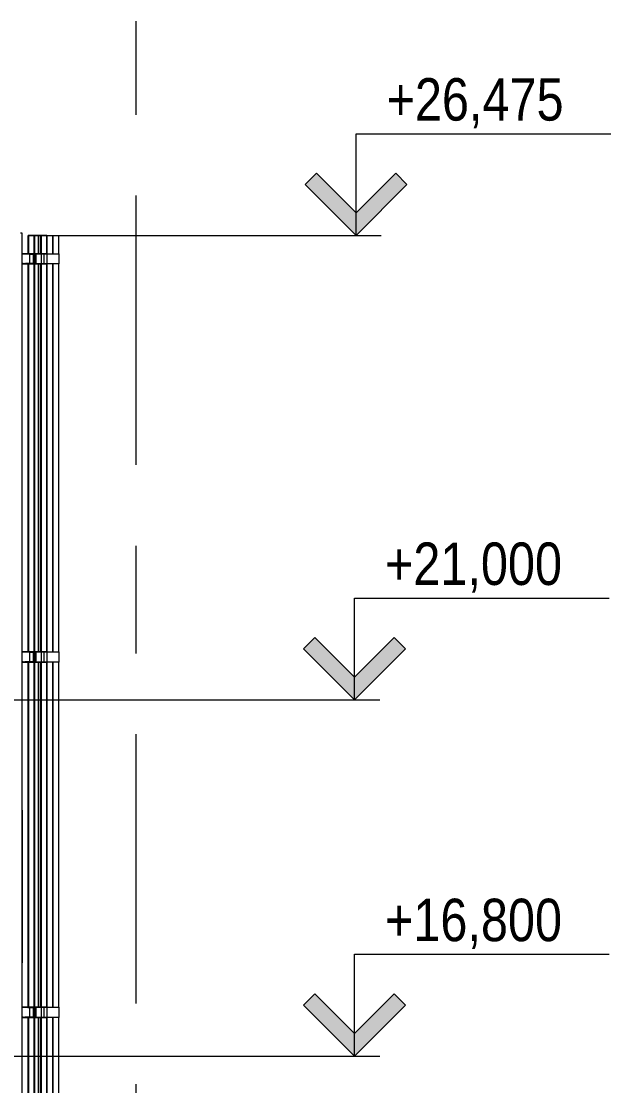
# Model space of a CAD drawing. Header units: millimetres. Extents: x -37960 to 31006, y -24503 to 30326.
# Drawn here: x 24062 to 31006, y 16450 to 29000 of the extents above; entities that cross this region are included whole.
import ezdxf

# ---------------------------------------------------------------- set-up
doc = ezdxf.new("R2010")
doc.units = ezdxf.units.MM
doc.linetypes.add('Осевые', pattern=[6350, 1270, -952.5, 3175, -952.5])
for name, color, linetype, lineweight in [('Высотные отметки', 7, 'Continuous', 9), ('Обобщенные модели', 7, 'Continuous', 9), ('Обобщенные модели-1', 7, 'Continuous', 18), ('Отделка 2 _5_-1', 7, 'Continuous', 9), ('Стены', 7, 'Continuous', 9)]:
    doc.layers.add(name, color=color, linetype=linetype, lineweight=lineweight)
doc.layers.add('Оси-3', color=7, linetype='Осевые', lineweight=9, true_color=0xaaaaaa)
doc.styles.add('Arial Narrow', font='ARIALN.TTF', dxfattribs={"height": 500})

# ---------------------------------------------------------------- blocks, each defined once
blk = doc.blocks.new('Обвязочная балка 1 - Обвязочная балка 1-1451838-Разрез 3-3')
at = {"layer": 'Обобщенные модели'}
for p, q in [((24079, 26144), (24082, 26144)), ((24082, 26144), (24080, 26144)), ((24110, 26144), (24105, 26144)), ((24105, 26144), (24109, 26144)), ((24117, 26144), (24160, 26144)), ((24161, 26144), (24118, 26144)), ((24161, 26144), (24166, 26144)), ((24196, 26144), (24162, 26144)), ((24079, 21449), (24082, 21449)), ((24082, 21449), (24080, 21449)), ((24110, 21449), (24105, 21449)), ((24105, 21449), (24109, 21449)), ((24117, 21449), (24160, 21449)), ((24161, 21449), (24118, 21449)), ((24161, 21449), (24166, 21449)), ((24196, 21449), (24162, 21449)), ((24079, 17259), (24082, 17259)), ((24082, 17259), (24080, 17259)), ((24110, 17259), (24105, 17259)), ((24105, 17259), (24109, 17259)), ((24117, 17259), (24160, 17259)), ((24161, 17259), (24118, 17259)), ((24161, 17259), (24166, 17259)), ((24196, 17259), (24162, 17259))]:
    blk.add_line(p, q, dxfattribs=at)
at = {"layer": 'Обобщенные модели', "flags": 128}
for points in [[(24072, 26260), (24106, 26260), (24137, 26260), (24162, 26260), (24180, 26260), (24192, 26260), (24197, 26260)], [(24163, 26254), (24163, 26254), (24162, 26254), (24162, 26254), (24162, 26253), (24162, 26253), (24162, 26253), (24162, 26253), (24162, 26253), (24162, 26252), (24161, 26252), (24161, 26252), (24161, 26252), (24161, 26252), (24161, 26251), (24161, 26251), (24161, 26251)], [(24167, 26256), (24167, 26256), (24167, 26256), (24166, 26256), (24166, 26256), (24166, 26256), (24166, 26256), (24165, 26256), (24165, 26256), (24165, 26256), (24165, 26256)], [(24200, 26260), (24200, 26259), (24201, 26259), (24201, 26259), (24201, 26259), (24202, 26259)], [(24206, 26255), (24206, 26254), (24206, 26254), (24206, 26254), (24207, 26253), (24207, 26253)], [(24197, 26140), (24194, 26140), (24184, 26140), (24167, 26140), (24144, 26140), (24115, 26140), (24079, 26140), (24072, 26140)], [(24161, 26150), (24161, 26150), (24161, 26150), (24161, 26149), (24161, 26149), (24161, 26149), (24161, 26149), (24161, 26148), (24161, 26148), (24161, 26148)], [(24163, 26146), (24163, 26146), (24163, 26146), (24163, 26145), (24163, 26145), (24163, 26145), (24164, 26145), (24164, 26145), (24164, 26145), (24164, 26145), (24164, 26145), (24165, 26144), (24165, 26144), (24165, 26144), (24165, 26144), (24166, 26144), (24166, 26144), (24166, 26144)], [(24202, 26141), (24201, 26141), (24201, 26141), (24201, 26141), (24200, 26141), (24200, 26140)], [(24207, 26147), (24207, 26147), (24206, 26146), (24206, 26146), (24206, 26146), (24206, 26145)], [(24072, 21565), (24106, 21565), (24137, 21565), (24162, 21565), (24180, 21565), (24192, 21565), (24197, 21565)], [(24163, 21559), (24163, 21559), (24162, 21559), (24162, 21559), (24162, 21558), (24162, 21558), (24162, 21558), (24162, 21558), (24162, 21558), (24162, 21557), (24161, 21557), (24161, 21557), (24161, 21557), (24161, 21557), (24161, 21556), (24161, 21556), (24161, 21556)], [(24167, 21561), (24167, 21561), (24167, 21561), (24166, 21561), (24166, 21561), (24166, 21561), (24166, 21561), (24165, 21561), (24165, 21561), (24165, 21561), (24165, 21561)], [(24200, 21565), (24200, 21564), (24201, 21564), (24201, 21564), (24201, 21564), (24202, 21564)], [(24206, 21560), (24206, 21559), (24206, 21559), (24206, 21559), (24207, 21558), (24207, 21558)], [(24197, 21445), (24194, 21445), (24184, 21445), (24167, 21445), (24144, 21445), (24115, 21445), (24079, 21445), (24072, 21445)], [(24161, 21455), (24161, 21455), (24161, 21455), (24161, 21454), (24161, 21454), (24161, 21454), (24161, 21454), (24161, 21453), (24161, 21453), (24161, 21453)], [(24163, 21451), (24163, 21451), (24163, 21451), (24163, 21450), (24163, 21450), (24163, 21450), (24164, 21450), (24164, 21450), (24164, 21450), (24164, 21450), (24164, 21450), (24165, 21449), (24165, 21449), (24165, 21449), (24165, 21449), (24166, 21449), (24166, 21449), (24166, 21449)], [(24202, 21446), (24201, 21446), (24201, 21446), (24201, 21446), (24200, 21446), (24200, 21445)], [(24207, 21452), (24207, 21452), (24206, 21451), (24206, 21451), (24206, 21451), (24206, 21450)], [(24072, 17375), (24106, 17375), (24137, 17375), (24162, 17375), (24180, 17375), (24192, 17375), (24197, 17375)], [(24163, 17369), (24163, 17369), (24162, 17369), (24162, 17369), (24162, 17368), (24162, 17368), (24162, 17368), (24162, 17368), (24162, 17368), (24162, 17367), (24161, 17367), (24161, 17367), (24161, 17367), (24161, 17367), (24161, 17366), (24161, 17366), (24161, 17366)], [(24167, 17371), (24167, 17371), (24167, 17371), (24166, 17371), (24166, 17371), (24166, 17371), (24166, 17371), (24165, 17371), (24165, 17371), (24165, 17371), (24165, 17371)], [(24200, 17375), (24200, 17374), (24201, 17374), (24201, 17374), (24201, 17374), (24202, 17374)], [(24206, 17370), (24206, 17369), (24206, 17369), (24206, 17369), (24207, 17368), (24207, 17368)], [(24197, 17255), (24194, 17255), (24184, 17255), (24167, 17255), (24144, 17255), (24115, 17255), (24079, 17255), (24072, 17255)], [(24161, 17265), (24161, 17265), (24161, 17265), (24161, 17264), (24161, 17264), (24161, 17264), (24161, 17264), (24161, 17263), (24161, 17263), (24161, 17263)], [(24163, 17261), (24163, 17261), (24163, 17261), (24163, 17260), (24163, 17260), (24163, 17260), (24164, 17260), (24164, 17260), (24164, 17260), (24164, 17260), (24164, 17260), (24165, 17259), (24165, 17259), (24165, 17259), (24165, 17259), (24166, 17259), (24166, 17259), (24166, 17259)], [(24202, 17256), (24201, 17256), (24201, 17256), (24201, 17256), (24200, 17256), (24200, 17255)], [(24207, 17262), (24207, 17262), (24206, 17261), (24206, 17261), (24206, 17261), (24206, 17260)]]:
    blk.add_lwpolyline(points, dxfattribs=at)
at = {"layer": 'Обобщенные модели-1'}
for p, q in [((24157, 26250), (24157, 26150)), ((24161, 26150), (24161, 26250)), ((24197, 26260), (24167, 26260)), ((24167, 26256), (24197, 26256)), ((24203, 26250), (24203, 26150)), ((24207, 26150), (24207, 26250)), ((24196, 26144), (24166, 26144)), ((24167, 26140), (24197, 26140)), ((24157, 21555), (24157, 21455)), ((24161, 21455), (24161, 21555)), ((24197, 21565), (24167, 21565)), ((24167, 21561), (24197, 21561)), ((24203, 21555), (24203, 21455)), ((24207, 21455), (24207, 21555)), ((24196, 21449), (24166, 21449)), ((24167, 21445), (24197, 21445)), ((24157, 17365), (24157, 17265)), ((24161, 17265), (24161, 17365)), ((24197, 17375), (24167, 17375)), ((24167, 17371), (24197, 17371)), ((24203, 17365), (24203, 17265)), ((24207, 17265), (24207, 17365)), ((24196, 17259), (24166, 17259)), ((24167, 17255), (24197, 17255))]:
    blk.add_line(p, q, dxfattribs=at)
for centre, radius, start, end in [((24167, 26250), 10, 90, 180), ((24167, 26250), 6.06, 90, 180), ((24197, 26250), 10, 0, 90), ((24197, 26250), 6.06, 360, 90), ((24167, 26150), 10, 180, 270), ((24167, 26150), 6.06, 180, 261.8796), ((24197, 26150), 6.06, 261.8796, 0), ((24197, 26150), 10, 270, 0), ((24167, 21555), 10, 90, 180), ((24167, 21555), 6.06, 90, 180), ((24197, 21555), 10, 0, 90), ((24197, 21555), 6.06, 360, 90), ((24167, 21455), 10, 180, 270), ((24167, 21455), 6.06, 180, 261.8796), ((24197, 21455), 6.06, 261.8796, 0), ((24197, 21455), 10, 270, 0), ((24167, 17365), 10, 90, 180), ((24167, 17365), 6.06, 90, 180), ((24197, 17365), 10, 0, 90), ((24197, 17365), 6.06, 0, 90), ((24167, 17265), 10, 180, 270), ((24167, 17265), 6.06, 180, 261.8796), ((24197, 17265), 6.06, 261.8796, 0), ((24197, 17265), 10, 270, 0)]:
    blk.add_arc(centre, radius, start, end, dxfattribs=at)
blk = doc.blocks.new('Профиль ламели113 - Профиль ламели-1481948-Разрез 3-3')
at = {"layer": 'Обобщенные модели'}
for p, q in [((24364, 26475), (24300, 26475)), ((24300, 26475), (24364, 26475)), ((24300, 26260), (24300, 26475)), ((24300, 26260), (24300, 26475)), ((24300, 26260), (24300, 26475)), ((24361, 26475), (24302, 26475)), ((24302, 26475), (24361, 26475)), ((24353, 26475), (24361, 26475)), ((24355, 26475), (24364, 26475)), ((24364, 26475), (24364, 26260)), ((24364, 26260), (24364, 26475)), ((24364, 26260), (24364, 26475)), ((24367, 26475), (24375, 26475)), ((24367, 26475), (24434, 26475)), ((24367, 26260), (24367, 26475)), ((24367, 26260), (24367, 26475)), ((24369, 26475), (24432, 26475)), ((24369, 26475), (24378, 26475)), ((24423, 26475), (24432, 26475)), ((24426, 26475), (24434, 26475)), ((24434, 26260), (24434, 26475)), ((24434, 26260), (24434, 26475)), ((24437, 26475), (24445, 26475)), ((24437, 26475), (24504, 26475)), ((24437, 26260), (24437, 26475)), ((24437, 26260), (24437, 26475)), ((24439, 26475), (24502, 26475)), ((24439, 26475), (24448, 26475)), ((24493, 26475), (24502, 26475)), ((24496, 26475), (24504, 26475)), ((24504, 26260), (24504, 26475)), ((24504, 26260), (24504, 26475)), ((24207, 26260), (24226, 26260)), ((24207, 26260), (24207, 26140)), ((24300, 26260), (24223, 26260)), ((24226, 26260), (24300, 26260)), ((24226, 26140), (24226, 26260)), ((24232, 26260), (24232, 26140)), ((24330, 26260), (24234, 26260)), ((24234, 26260), (24300, 26260)), ((24299, 26260), (24234, 26260)), ((24234, 26260), (24366, 26260)), ((24297, 26260), (24234, 26260)), ((24234, 26260), (24297, 26260)), ((24364, 26260), (24299, 26260)), ((24300, 26260), (24330, 26260)), ((24300, 26140), (24300, 26260)), ((24300, 26140), (24300, 26260)), ((24330, 26140), (24330, 26260)), ((24330, 26140), (24330, 26260)), ((24366, 26260), (24364, 26260)), ((24366, 26260), (24507, 26260)), ((24366, 26140), (24366, 26260)), ((24366, 26140), (24366, 26260)), ((24366, 26140), (24366, 26260)), ((24507, 26140), (24507, 26260)), ((24226, 26140), (24207, 26140)), ((24223, 26140), (24300, 26140)), ((24300, 26140), (24226, 26140)), ((24300, 26140), (24234, 26140)), ((24234, 26140), (24330, 26140)), ((24366, 26140), (24234, 26140)), ((24234, 26140), (24299, 26140)), ((24297, 26140), (24234, 26140)), ((24234, 26140), (24297, 26140)), ((24299, 26140), (24364, 26140)), ((24330, 26140), (24300, 26140)), ((24300, 21565), (24300, 26140)), ((24300, 21565), (24300, 26140)), ((24300, 21565), (24300, 26140)), ((24364, 26140), (24366, 26140)), ((24364, 26140), (24364, 21565)), ((24364, 21565), (24364, 26140)), ((24364, 21565), (24364, 26140)), ((24507, 26140), (24366, 26140)), ((24367, 21565), (24367, 26140)), ((24367, 21565), (24367, 26140)), ((24434, 21565), (24434, 26140)), ((24434, 21565), (24434, 26140)), ((24437, 21565), (24437, 26140)), ((24437, 21565), (24437, 26140)), ((24504, 21565), (24504, 26140)), ((24504, 21565), (24504, 26140)), ((24207, 21565), (24226, 21565)), ((24207, 21565), (24207, 21445)), ((24300, 21565), (24223, 21565)), ((24226, 21565), (24300, 21565)), ((24226, 21445), (24226, 21565)), ((24232, 21565), (24232, 21445)), ((24330, 21565), (24234, 21565)), ((24234, 21565), (24300, 21565)), ((24299, 21565), (24234, 21565)), ((24234, 21565), (24366, 21565)), ((24297, 21565), (24234, 21565)), ((24234, 21565), (24297, 21565)), ((24364, 21565), (24299, 21565)), ((24300, 21565), (24330, 21565)), ((24300, 21445), (24300, 21565)), ((24300, 21445), (24300, 21565)), ((24330, 21445), (24330, 21565)), ((24330, 21445), (24330, 21565)), ((24366, 21565), (24364, 21565)), ((24366, 21565), (24507, 21565)), ((24366, 21445), (24366, 21565)), ((24366, 21445), (24366, 21565)), ((24366, 21445), (24366, 21565)), ((24507, 21445), (24507, 21565)), ((24226, 21445), (24207, 21445)), ((24223, 21445), (24300, 21445)), ((24300, 21445), (24226, 21445)), ((24300, 21445), (24234, 21445)), ((24234, 21445), (24330, 21445)), ((24366, 21445), (24234, 21445)), ((24234, 21445), (24299, 21445)), ((24297, 21445), (24234, 21445)), ((24234, 21445), (24297, 21445)), ((24299, 21445), (24364, 21445)), ((24330, 21445), (24300, 21445)), ((24300, 17375), (24300, 21445)), ((24300, 17375), (24300, 21445)), ((24300, 17375), (24300, 21445)), ((24364, 21445), (24366, 21445)), ((24364, 21445), (24364, 17375)), ((24364, 17375), (24364, 21445)), ((24364, 17375), (24364, 21445)), ((24507, 21445), (24366, 21445)), ((24367, 17375), (24367, 21445)), ((24367, 17375), (24367, 21445)), ((24434, 17375), (24434, 21445)), ((24434, 17375), (24434, 21445)), ((24437, 17375), (24437, 21445)), ((24437, 17375), (24437, 21445)), ((24504, 17375), (24504, 21445)), ((24504, 17375), (24504, 21445)), ((24207, 17375), (24226, 17375)), ((24207, 17375), (24207, 17255)), ((24300, 17375), (24223, 17375)), ((24226, 17375), (24300, 17375)), ((24226, 17255), (24226, 17375)), ((24232, 17375), (24232, 17255)), ((24330, 17375), (24234, 17375)), ((24234, 17375), (24300, 17375)), ((24299, 17375), (24234, 17375)), ((24234, 17375), (24366, 17375)), ((24297, 17375), (24234, 17375)), ((24234, 17375), (24297, 17375)), ((24364, 17375), (24299, 17375)), ((24300, 17375), (24330, 17375)), ((24300, 17255), (24300, 17375)), ((24300, 17255), (24300, 17375)), ((24330, 17255), (24330, 17375)), ((24330, 17255), (24330, 17375)), ((24366, 17375), (24364, 17375)), ((24366, 17375), (24507, 17375)), ((24366, 17255), (24366, 17375)), ((24366, 17255), (24366, 17375)), ((24366, 17255), (24366, 17375)), ((24507, 17255), (24507, 17375)), ((24226, 17255), (24207, 17255)), ((24223, 17255), (24300, 17255)), ((24300, 17255), (24226, 17255)), ((24300, 17255), (24234, 17255)), ((24234, 17255), (24330, 17255)), ((24366, 17255), (24234, 17255)), ((24234, 17255), (24299, 17255)), ((24297, 17255), (24234, 17255)), ((24234, 17255), (24297, 17255)), ((24299, 17255), (24364, 17255)), ((24330, 17255), (24300, 17255)), ((24300, 13880), (24300, 17255)), ((24300, 13880), (24300, 17255)), ((24300, 13880), (24300, 17255)), ((24364, 17255), (24366, 17255)), ((24364, 17255), (24364, 13880)), ((24364, 13880), (24364, 17255)), ((24364, 13880), (24364, 17255)), ((24507, 17255), (24366, 17255)), ((24367, 13880), (24367, 17255)), ((24367, 13880), (24367, 17255)), ((24434, 13880), (24434, 17255)), ((24434, 13880), (24434, 17255)), ((24437, 13880), (24437, 17255)), ((24437, 13880), (24437, 17255)), ((24504, 13880), (24504, 17255)), ((24504, 13880), (24504, 17255))]:
    blk.add_line(p, q, dxfattribs=at)
blk = doc.blocks.new('Профиль ламели785 - Профиль ламели-1804272-Разрез 3-3')
at = {"layer": 'Обобщенные модели'}
for p, q in [((24356, 26475), (24293, 26475)), ((24293, 26475), (24294, 26475)), ((24293, 26260), (24293, 26475)), ((24294, 26475), (24295, 26475)), ((24294, 26260), (24294, 26475)), ((24294, 26260), (24294, 26475)), ((24295, 26475), (24360, 26475)), ((24295, 26260), (24295, 26475)), ((24296, 26475), (24354, 26475)), ((24357, 26475), (24297, 26475)), ((24348, 26475), (24356, 26475)), ((24349, 26475), (24358, 26475)), ((24361, 26475), (24369, 26475)), ((24362, 26475), (24430, 26475)), ((24362, 26475), (24424, 26475)), ((24364, 26475), (24372, 26475)), ((24418, 26475), (24426, 26475)), ((24419, 26475), (24428, 26475)), ((24431, 26475), (24439, 26475)), ((24432, 26475), (24494, 26475)), ((24433, 26475), (24500, 26475)), ((24434, 26475), (24442, 26475)), ((24488, 26475), (24496, 26475)), ((24490, 26475), (24498, 26475)), ((24197, 26260), (24202, 26260)), ((24197, 26250), (24197, 26260)), ((24202, 26260), (24221, 26260)), ((24202, 26255), (24202, 26250)), ((24293, 26260), (24217, 26260)), ((24221, 26260), (24296, 26260)), ((24228, 26260), (24275, 26260)), ((24293, 26260), (24228, 26260)), ((24276, 26260), (24229, 26260)), ((24229, 26260), (24300, 26260)), ((24293, 26260), (24229, 26260)), ((24229, 26260), (24291, 26260)), ((24276, 26260), (24294, 26260)), ((24300, 26260), (24277, 26260)), ((24300, 26260), (24295, 26260)), ((24296, 26260), (24300, 26260)), ((24364, 26260), (24367, 26260)), ((24434, 26260), (24437, 26260)), ((24197, 26140), (24197, 26150)), ((24202, 26140), (24197, 26140)), ((24202, 26150), (24202, 26145)), ((24221, 26140), (24202, 26140)), ((24217, 26140), (24293, 26140)), ((24296, 26140), (24221, 26140)), ((24275, 26140), (24228, 26140)), ((24228, 26140), (24293, 26140)), ((24229, 26140), (24276, 26140)), ((24300, 26140), (24229, 26140)), ((24291, 26140), (24229, 26140)), ((24229, 26140), (24293, 26140)), ((24294, 26140), (24276, 26140)), ((24277, 26140), (24300, 26140)), ((24293, 21565), (24293, 26140)), ((24294, 21565), (24294, 26140)), ((24294, 21565), (24294, 26140)), ((24295, 26140), (24300, 26140)), ((24295, 21565), (24295, 26140)), ((24300, 26140), (24296, 26140)), ((24367, 26140), (24364, 26140)), ((24437, 26140), (24434, 26140)), ((24197, 21565), (24202, 21565)), ((24197, 21555), (24197, 21565)), ((24202, 21565), (24221, 21565)), ((24202, 21560), (24202, 21555)), ((24293, 21565), (24217, 21565)), ((24221, 21565), (24296, 21565)), ((24228, 21565), (24275, 21565)), ((24293, 21565), (24228, 21565)), ((24276, 21565), (24229, 21565)), ((24229, 21565), (24300, 21565)), ((24293, 21565), (24229, 21565)), ((24229, 21565), (24291, 21565)), ((24276, 21565), (24294, 21565)), ((24300, 21565), (24277, 21565)), ((24300, 21565), (24295, 21565)), ((24296, 21565), (24300, 21565)), ((24364, 21565), (24367, 21565)), ((24434, 21565), (24437, 21565)), ((24197, 21445), (24197, 21455)), ((24202, 21445), (24197, 21445)), ((24202, 21455), (24202, 21450)), ((24221, 21445), (24202, 21445)), ((24217, 21445), (24293, 21445)), ((24296, 21445), (24221, 21445)), ((24275, 21445), (24228, 21445)), ((24228, 21445), (24293, 21445)), ((24229, 21445), (24276, 21445)), ((24300, 21445), (24229, 21445)), ((24291, 21445), (24229, 21445)), ((24229, 21445), (24293, 21445)), ((24294, 21445), (24276, 21445)), ((24277, 21445), (24300, 21445)), ((24293, 17375), (24293, 21445)), ((24294, 17375), (24294, 21445)), ((24294, 17375), (24294, 21445)), ((24295, 21445), (24300, 21445)), ((24295, 17375), (24295, 21445)), ((24300, 21445), (24296, 21445)), ((24367, 21445), (24364, 21445)), ((24437, 21445), (24434, 21445)), ((24197, 17375), (24202, 17375)), ((24197, 17365), (24197, 17375)), ((24202, 17375), (24221, 17375)), ((24202, 17370), (24202, 17365)), ((24293, 17375), (24217, 17375)), ((24221, 17375), (24296, 17375)), ((24228, 17375), (24275, 17375)), ((24293, 17375), (24228, 17375)), ((24276, 17375), (24229, 17375)), ((24229, 17375), (24300, 17375)), ((24293, 17375), (24229, 17375)), ((24229, 17375), (24291, 17375)), ((24276, 17375), (24294, 17375)), ((24300, 17375), (24277, 17375)), ((24300, 17375), (24295, 17375)), ((24296, 17375), (24300, 17375)), ((24364, 17375), (24367, 17375)), ((24434, 17375), (24437, 17375)), ((24197, 17255), (24197, 17265)), ((24202, 17255), (24197, 17255)), ((24202, 17265), (24202, 17260)), ((24221, 17255), (24202, 17255)), ((24217, 17255), (24293, 17255)), ((24296, 17255), (24221, 17255)), ((24275, 17255), (24228, 17255)), ((24228, 17255), (24293, 17255)), ((24229, 17255), (24276, 17255)), ((24300, 17255), (24229, 17255)), ((24291, 17255), (24229, 17255)), ((24229, 17255), (24293, 17255)), ((24294, 17255), (24276, 17255)), ((24277, 17255), (24300, 17255)), ((24293, 13880), (24293, 17255)), ((24294, 13880), (24294, 17255)), ((24294, 13880), (24294, 17255)), ((24295, 17255), (24300, 17255)), ((24295, 13880), (24295, 17255)), ((24300, 17255), (24296, 17255)), ((24367, 17255), (24364, 17255)), ((24437, 17255), (24434, 17255))]:
    blk.add_line(p, q, dxfattribs=at)
blk = doc.blocks.new('Профиль ламели786 - Профиль ламели-1804536-Разрез 3-3')
at = {"layer": 'Обобщенные модели'}
for p, q in [((24327, 26475), (24265, 26475)), ((24265, 26475), (24266, 26475)), ((24265, 26260), (24265, 26475)), ((24266, 26475), (24268, 26475)), ((24266, 26260), (24266, 26475)), ((24268, 26475), (24269, 26475)), ((24268, 26475), (24325, 26475)), ((24268, 26260), (24268, 26475)), ((24268, 26260), (24268, 26475)), ((24268, 26260), (24268, 26475)), ((24269, 26475), (24334, 26475)), ((24269, 26260), (24269, 26475)), ((24331, 26475), (24271, 26475)), ((24321, 26475), (24330, 26475)), ((24321, 26475), (24329, 26475)), ((24330, 26475), (24333, 26475)), ((24333, 26475), (24341, 26475)), ((24333, 26475), (24395, 26475)), ((24334, 26475), (24336, 26475)), ((24336, 26475), (24403, 26475)), ((24337, 26475), (24345, 26475)), ((24390, 26475), (24398, 26475)), ((24391, 26475), (24399, 26475)), ((24400, 26475), (24402, 26475)), ((24404, 26475), (24411, 26475)), ((24404, 26475), (24464, 26475)), ((24406, 26475), (24473, 26475)), ((24406, 26475), (24415, 26475)), ((24460, 26475), (24468, 26475)), ((24461, 26475), (24469, 26475)), ((24167, 26260), (24176, 26260)), ((24167, 26250), (24167, 26260)), ((24176, 26260), (24195, 26260)), ((24176, 26256), (24176, 26250)), ((24264, 26260), (24191, 26260)), ((24195, 26260), (24270, 26260)), ((24195, 26250), (24195, 26256)), ((24201, 26260), (24264, 26260)), ((24293, 26260), (24202, 26260)), ((24264, 26260), (24202, 26260)), ((24202, 26260), (24293, 26260)), ((24267, 26260), (24202, 26260)), ((24202, 26260), (24262, 26260)), ((24262, 26260), (24267, 26260)), ((24293, 26260), (24269, 26260)), ((24270, 26260), (24293, 26260)), ((24167, 26144), (24167, 26150)), ((24176, 26140), (24167, 26140)), ((24176, 26150), (24176, 26144)), ((24195, 26140), (24176, 26140)), ((24191, 26140), (24264, 26140)), ((24195, 26144), (24195, 26150)), ((24270, 26140), (24195, 26140)), ((24264, 26140), (24201, 26140)), ((24202, 26140), (24293, 26140)), ((24293, 26140), (24202, 26140)), ((24202, 26140), (24264, 26140)), ((24262, 26140), (24202, 26140)), ((24202, 26140), (24267, 26140)), ((24267, 26140), (24262, 26140)), ((24265, 21565), (24265, 26140)), ((24266, 21565), (24266, 26140)), ((24268, 21565), (24268, 26140)), ((24268, 21565), (24268, 26140)), ((24268, 21565), (24268, 26140)), ((24269, 26140), (24293, 26140)), ((24269, 21565), (24269, 26140)), ((24293, 26140), (24270, 26140)), ((24167, 21565), (24176, 21565)), ((24167, 21555), (24167, 21565)), ((24176, 21565), (24195, 21565)), ((24176, 21561), (24176, 21555)), ((24264, 21565), (24191, 21565)), ((24195, 21565), (24270, 21565)), ((24195, 21555), (24195, 21561)), ((24201, 21565), (24264, 21565)), ((24293, 21565), (24202, 21565)), ((24264, 21565), (24202, 21565)), ((24202, 21565), (24293, 21565)), ((24267, 21565), (24202, 21565)), ((24202, 21565), (24262, 21565)), ((24262, 21565), (24267, 21565)), ((24293, 21565), (24269, 21565)), ((24270, 21565), (24293, 21565)), ((24167, 21449), (24167, 21455)), ((24176, 21445), (24167, 21445)), ((24176, 21455), (24176, 21449)), ((24195, 21445), (24176, 21445)), ((24191, 21445), (24264, 21445)), ((24195, 21449), (24195, 21455)), ((24270, 21445), (24195, 21445)), ((24264, 21445), (24201, 21445)), ((24202, 21445), (24293, 21445)), ((24293, 21445), (24202, 21445)), ((24202, 21445), (24264, 21445)), ((24262, 21445), (24202, 21445)), ((24202, 21445), (24267, 21445)), ((24267, 21445), (24262, 21445)), ((24265, 17375), (24265, 21445)), ((24266, 17375), (24266, 21445)), ((24268, 17375), (24268, 21445)), ((24268, 17375), (24268, 21445)), ((24268, 17375), (24268, 21445)), ((24269, 21445), (24293, 21445)), ((24269, 17375), (24269, 21445)), ((24293, 21445), (24270, 21445)), ((24167, 17375), (24176, 17375)), ((24167, 17365), (24167, 17375)), ((24176, 17375), (24195, 17375)), ((24176, 17371), (24176, 17365)), ((24264, 17375), (24191, 17375)), ((24195, 17375), (24270, 17375)), ((24195, 17365), (24195, 17371)), ((24201, 17375), (24264, 17375)), ((24293, 17375), (24202, 17375)), ((24264, 17375), (24202, 17375)), ((24202, 17375), (24293, 17375)), ((24267, 17375), (24202, 17375)), ((24202, 17375), (24262, 17375)), ((24262, 17375), (24267, 17375)), ((24293, 17375), (24269, 17375)), ((24270, 17375), (24293, 17375)), ((24167, 17259), (24167, 17265)), ((24176, 17255), (24167, 17255)), ((24176, 17265), (24176, 17259)), ((24195, 17255), (24176, 17255)), ((24191, 17255), (24264, 17255)), ((24195, 17259), (24195, 17265)), ((24270, 17255), (24195, 17255)), ((24264, 17255), (24201, 17255)), ((24202, 17255), (24293, 17255)), ((24293, 17255), (24202, 17255)), ((24202, 17255), (24264, 17255)), ((24262, 17255), (24202, 17255)), ((24202, 17255), (24267, 17255)), ((24267, 17255), (24262, 17255)), ((24265, 13880), (24265, 17255)), ((24266, 13880), (24266, 17255)), ((24268, 13880), (24268, 17255)), ((24268, 13880), (24268, 17255)), ((24268, 13880), (24268, 17255)), ((24269, 17255), (24293, 17255)), ((24269, 13880), (24269, 17255)), ((24293, 17255), (24270, 17255))]:
    blk.add_line(p, q, dxfattribs=at)
blk = doc.blocks.new('Профиль ламели787 - Профиль ламели-1804800-Разрез 3-3')
at = {"layer": 'Обобщенные модели'}
for p, q in [((24276, 26475), (24215, 26475)), ((24215, 26475), (24218, 26475)), ((24215, 26260), (24215, 26475)), ((24218, 26475), (24219, 26475)), ((24218, 26475), (24275, 26475)), ((24218, 26260), (24218, 26475)), ((24219, 26475), (24222, 26475)), ((24219, 26260), (24219, 26475)), ((24219, 26260), (24219, 26475)), ((24222, 26475), (24286, 26475)), ((24222, 26260), (24222, 26475)), ((24283, 26475), (24224, 26475)), ((24269, 26475), (24272, 26475)), ((24272, 26475), (24280, 26475)), ((24272, 26475), (24280, 26475)), ((24275, 26475), (24277, 26475)), ((24279, 26475), (24283, 26475)), ((24280, 26475), (24283, 26475)), ((24282, 26475), (24343, 26475)), ((24283, 26475), (24291, 26475)), ((24285, 26475), (24289, 26475)), ((24288, 26475), (24296, 26475)), ((24289, 26475), (24355, 26475)), ((24338, 26475), (24341, 26475)), ((24341, 26475), (24349, 26475)), ((24341, 26475), (24349, 26475)), ((24343, 26475), (24346, 26475)), ((24348, 26475), (24352, 26475)), ((24349, 26475), (24352, 26475)), ((24351, 26475), (24412, 26475)), ((24352, 26475), (24360, 26475)), ((24354, 26475), (24357, 26475)), ((24357, 26475), (24423, 26475)), ((24357, 26475), (24365, 26475)), ((24406, 26475), (24409, 26475)), ((24409, 26475), (24418, 26475)), ((24409, 26475), (24418, 26475)), ((24412, 26475), (24415, 26475)), ((24418, 26475), (24420, 26475)), ((24115, 26260), (24129, 26260)), ((24115, 26256), (24115, 26260)), ((24129, 26260), (24148, 26260)), ((24129, 26260), (24129, 26256)), ((24214, 26260), (24143, 26260)), ((24148, 26260), (24223, 26260)), ((24148, 26255), (24148, 26260)), ((24148, 26251), (24148, 26254)), ((24154, 26260), (24215, 26260)), ((24215, 26260), (24154, 26260)), ((24154, 26260), (24211, 26260)), ((24253, 26260), (24155, 26260)), ((24155, 26260), (24265, 26260)), ((24219, 26260), (24155, 26260)), ((24213, 26260), (24219, 26260)), ((24265, 26260), (24222, 26260)), ((24224, 26260), (24254, 26260)), ((24115, 26145), (24115, 26150)), ((24115, 26140), (24115, 26143)), ((24129, 26140), (24115, 26140)), ((24129, 26150), (24129, 26140)), ((24148, 26140), (24129, 26140)), ((24143, 26140), (24214, 26140)), ((24148, 26140), (24148, 26150)), ((24223, 26140), (24148, 26140)), ((24215, 26140), (24154, 26140)), ((24154, 26140), (24215, 26140)), ((24211, 26140), (24154, 26140)), ((24155, 26140), (24253, 26140)), ((24265, 26140), (24155, 26140)), ((24155, 26140), (24219, 26140)), ((24219, 26140), (24213, 26140)), ((24215, 21565), (24215, 26140)), ((24218, 21565), (24218, 26140)), ((24219, 21565), (24219, 26140)), ((24219, 21565), (24219, 26140)), ((24222, 26140), (24265, 26140)), ((24222, 21565), (24222, 26140)), ((24254, 26140), (24224, 26140)), ((24115, 21565), (24129, 21565)), ((24115, 21561), (24115, 21565)), ((24129, 21565), (24148, 21565)), ((24129, 21565), (24129, 21561)), ((24214, 21565), (24143, 21565)), ((24148, 21565), (24223, 21565)), ((24148, 21560), (24148, 21565)), ((24148, 21556), (24148, 21559)), ((24154, 21565), (24215, 21565)), ((24215, 21565), (24154, 21565)), ((24154, 21565), (24213, 21565)), ((24253, 21565), (24155, 21565)), ((24155, 21565), (24265, 21565)), ((24219, 21565), (24155, 21565)), ((24213, 21565), (24219, 21565)), ((24265, 21565), (24222, 21565)), ((24224, 21565), (24254, 21565)), ((24115, 21450), (24115, 21455)), ((24115, 21445), (24115, 21448)), ((24129, 21445), (24115, 21445)), ((24129, 21455), (24129, 21445)), ((24148, 21445), (24129, 21445)), ((24143, 21445), (24214, 21445)), ((24148, 21445), (24148, 21455)), ((24223, 21445), (24148, 21445)), ((24215, 21445), (24154, 21445)), ((24154, 21445), (24215, 21445)), ((24213, 21445), (24154, 21445)), ((24155, 21445), (24253, 21445)), ((24265, 21445), (24155, 21445)), ((24155, 21445), (24219, 21445)), ((24219, 21445), (24213, 21445)), ((24215, 17375), (24215, 21445)), ((24218, 17375), (24218, 21445)), ((24219, 17375), (24219, 21445)), ((24219, 17375), (24219, 21445)), ((24222, 21445), (24265, 21445)), ((24222, 17375), (24222, 21445)), ((24254, 21445), (24224, 21445)), ((24115, 17375), (24129, 17375)), ((24115, 17371), (24115, 17375)), ((24129, 17375), (24148, 17375)), ((24129, 17375), (24129, 17371)), ((24214, 17375), (24143, 17375)), ((24148, 17375), (24223, 17375)), ((24148, 17370), (24148, 17375)), ((24148, 17366), (24148, 17369)), ((24154, 17375), (24215, 17375)), ((24215, 17375), (24154, 17375)), ((24154, 17375), (24211, 17375)), ((24253, 17375), (24155, 17375)), ((24155, 17375), (24265, 17375)), ((24219, 17375), (24155, 17375)), ((24213, 17375), (24219, 17375)), ((24265, 17375), (24222, 17375)), ((24224, 17375), (24254, 17375)), ((24115, 17260), (24115, 17265)), ((24115, 17255), (24115, 17258)), ((24129, 17255), (24115, 17255)), ((24129, 17265), (24129, 17255)), ((24148, 17255), (24129, 17255)), ((24143, 17255), (24214, 17255)), ((24148, 17255), (24148, 17265)), ((24223, 17255), (24148, 17255)), ((24215, 17255), (24154, 17255)), ((24154, 17255), (24215, 17255)), ((24211, 17255), (24154, 17255)), ((24155, 17255), (24253, 17255)), ((24265, 17255), (24155, 17255)), ((24155, 17255), (24219, 17255)), ((24219, 17255), (24213, 17255)), ((24215, 13880), (24215, 17255)), ((24218, 13880), (24218, 17255)), ((24219, 13880), (24219, 17255)), ((24219, 13880), (24219, 17255)), ((24222, 17255), (24265, 17255)), ((24222, 13880), (24222, 17255)), ((24254, 17255), (24224, 17255))]:
    blk.add_line(p, q, dxfattribs=at)
blk = doc.blocks.new('Профиль ламели788 - Профиль ламели-1805064-Разрез 3-3')
at = {"layer": 'Обобщенные модели'}
for p, q in [((24202, 26475), (24143, 26475)), ((24143, 26475), (24146, 26475)), ((24143, 26260), (24143, 26475)), ((24146, 26475), (24147, 26475)), ((24146, 26260), (24146, 26475)), ((24146, 26260), (24146, 26475)), ((24147, 26475), (24149, 26475)), ((24147, 26475), (24201, 26475)), ((24147, 26260), (24147, 26475)), ((24148, 26475), (24151, 26475)), ((24148, 26260), (24148, 26475)), ((24151, 26475), (24215, 26475)), ((24151, 26260), (24151, 26475)), ((24212, 26475), (24153, 26475)), ((24196, 26475), (24200, 26475)), ((24199, 26475), (24207, 26475)), ((24200, 26475), (24208, 26475)), ((24201, 26475), (24204, 26475)), ((24205, 26475), (24210, 26475)), ((24208, 26475), (24268, 26475)), ((24208, 26475), (24212, 26475)), ((24210, 26475), (24218, 26475)), ((24213, 26475), (24218, 26475)), ((24215, 26260), (24215, 26475)), ((24216, 26475), (24224, 26475)), ((24218, 26475), (24221, 26475)), ((24218, 26475), (24282, 26475)), ((24264, 26475), (24267, 26475)), ((24267, 26475), (24275, 26475)), ((24267, 26475), (24275, 26475)), ((24268, 26475), (24272, 26475)), ((24272, 26475), (24277, 26475)), ((24275, 26475), (24279, 26475)), ((24276, 26475), (24335, 26475)), ((24277, 26475), (24286, 26475)), ((24280, 26475), (24285, 26475)), ((24283, 26475), (24291, 26475)), ((24285, 26475), (24350, 26475)), ((24286, 26475), (24288, 26475)), ((24331, 26475), (24335, 26475)), ((24334, 26475), (24342, 26475)), ((24335, 26475), (24339, 26475)), ((24335, 26475), (24343, 26475)), ((24343, 26475), (24347, 26475)), ((24072, 26260), (24078, 26260)), ((24141, 26260), (24073, 26260)), ((24078, 26260), (24153, 26260)), ((24083, 26260), (24142, 26260)), ((24142, 26260), (24083, 26260)), ((24182, 26260), (24084, 26260)), ((24147, 26260), (24084, 26260)), ((24084, 26260), (24140, 26260)), ((24085, 26260), (24215, 26260)), ((24140, 26260), (24147, 26260)), ((24215, 26260), (24151, 26260)), ((24154, 26260), (24183, 26260)), ((24078, 26140), (24072, 26140)), ((24073, 26140), (24141, 26140)), ((24153, 26140), (24078, 26140)), ((24142, 26140), (24083, 26140)), ((24083, 26140), (24142, 26140)), ((24084, 26140), (24182, 26140)), ((24140, 26140), (24084, 26140)), ((24084, 26140), (24147, 26140)), ((24215, 26140), (24085, 26140)), ((24147, 26140), (24140, 26140)), ((24143, 21565), (24143, 26140)), ((24146, 21565), (24146, 26140)), ((24146, 21565), (24146, 26140)), ((24147, 21565), (24147, 26140)), ((24148, 21565), (24148, 26140)), ((24151, 26140), (24215, 26140)), ((24151, 21565), (24151, 26140)), ((24183, 26140), (24154, 26140)), ((24215, 21565), (24215, 26140)), ((24072, 21565), (24078, 21565)), ((24141, 21565), (24073, 21565)), ((24078, 21565), (24153, 21565)), ((24083, 21565), (24142, 21565)), ((24142, 21565), (24083, 21565)), ((24182, 21565), (24084, 21565)), ((24147, 21565), (24084, 21565)), ((24084, 21565), (24140, 21565)), ((24085, 21565), (24215, 21565)), ((24140, 21565), (24147, 21565)), ((24215, 21565), (24151, 21565)), ((24154, 21565), (24183, 21565)), ((24078, 21445), (24072, 21445)), ((24073, 21445), (24141, 21445)), ((24153, 21445), (24078, 21445)), ((24142, 21445), (24083, 21445)), ((24083, 21445), (24142, 21445)), ((24084, 21445), (24182, 21445)), ((24140, 21445), (24084, 21445)), ((24084, 21445), (24147, 21445)), ((24215, 21445), (24085, 21445)), ((24147, 21445), (24140, 21445)), ((24143, 17375), (24143, 21445)), ((24146, 17375), (24146, 21445)), ((24146, 17375), (24146, 21445)), ((24147, 17375), (24147, 21445)), ((24148, 17375), (24148, 21445)), ((24151, 21445), (24215, 21445)), ((24151, 17375), (24151, 21445)), ((24183, 21445), (24154, 21445)), ((24215, 17375), (24215, 21445)), ((24072, 17375), (24078, 17375)), ((24141, 17375), (24073, 17375)), ((24078, 17375), (24153, 17375)), ((24083, 17375), (24142, 17375)), ((24142, 17375), (24083, 17375)), ((24182, 17375), (24084, 17375)), ((24147, 17375), (24084, 17375)), ((24084, 17375), (24140, 17375)), ((24085, 17375), (24215, 17375)), ((24140, 17375), (24147, 17375)), ((24215, 17375), (24151, 17375)), ((24154, 17375), (24183, 17375)), ((24078, 17255), (24072, 17255)), ((24073, 17255), (24141, 17255)), ((24153, 17255), (24078, 17255)), ((24142, 17255), (24083, 17255)), ((24083, 17255), (24142, 17255)), ((24084, 17255), (24182, 17255)), ((24140, 17255), (24084, 17255)), ((24084, 17255), (24147, 17255)), ((24215, 17255), (24085, 17255)), ((24147, 17255), (24140, 17255)), ((24143, 13880), (24143, 17255)), ((24146, 13880), (24146, 17255)), ((24146, 13880), (24146, 17255)), ((24147, 13880), (24147, 17255)), ((24148, 13880), (24148, 17255)), ((24151, 17255), (24215, 17255)), ((24151, 13880), (24151, 17255)), ((24183, 17255), (24154, 17255)), ((24215, 13880), (24215, 17255))]:
    blk.add_line(p, q, dxfattribs=at)
blk = doc.blocks.new('Высотные отметки - Высотная отметка - Стрелка-4455449-Разрез 3-3')
at = {"layer": 'Высотные отметки'}
blk.add_hatch(color=256, dxfattribs=at).paths.add_polyline_path([(-17708, 9933), (-17241, 9466), (-16774, 9933), (-16641, 9800), (-17241, 9200), (-17841, 9800)], flags=0)
for p, q in [((-17241, 10400), (-20241, 10400)), ((-17241, 9200), (-17241, 10400)), ((-17708, 9933), (-17841, 9800)), ((-17241, 9466), (-17708, 9933)), ((-16774, 9933), (-17241, 9466)), ((-16641, 9800), (-16774, 9933)), ((-17841, 9800), (-17241, 9200)), ((-17241, 9200), (-16641, 9800)), ((-16146, 9200), (-17538, 9200))]:
    blk.add_line(p, q, dxfattribs=at)

msp = doc.modelspace()

# ---------------------------------------------------------------- linework, layer by layer
at = {"layer": 'Высотные отметки'}
for p, q in [((24504.4, 26475), (26302.2, 26475)), ((26302.2, 26475), (28006.4, 26475)), ((22547.1, 21000), (26228.3, 21000)), ((26228.3, 21000), (27987.7, 21000)), ((22907.7, 16800), (26872.6, 16800)), ((26872.6, 16800), (27987.7, 16800))]:
    msp.add_line(p, q, dxfattribs=at)
at = {"layer": 'Оси-3'}
msp.add_line((25417.1, -22903.4), (25417.1, 29000), dxfattribs=at)
at = {"layer": 'Отделка 2 _5_-1'}
for p, q in [((24071.9, 26500), (24051.9, 26500)), ((24071.9, 12500), (24071.9, 26500))]:
    msp.add_line(p, q, dxfattribs=at)
at = {"layer": 'Стены'}
msp.add_line((24071.9, 19700), (24071.9, 17900), dxfattribs=at)
msp.add_line((24071.9, 19700), (24071.9, 17900), dxfattribs=at)
msp.add_line((24071.9, 19700), (24071.9, 17900), dxfattribs=at)
msp.add_line((24071.9, 19700), (24071.9, 17900), dxfattribs=at)

# ---------------------------------------------------------------- block references
at = {"layer": 'Высотные отметки', "extrusion": (0, 0, -1)}
for p in [(-10765.3, 17275), (-10746.7, 11800), (-10746.7, 7600)]:
    msp.add_blockref('Высотные отметки - Высотная отметка - Стрелка-4455449-Разрез 3-3', p, dxfattribs=at)
at = {"layer": 'Обобщенные модели'}
for name in ['Профиль ламели788 - Профиль ламели-1805064-Разрез 3-3', 'Профиль ламели787 - Профиль ламели-1804800-Разрез 3-3', 'Профиль ламели786 - Профиль ламели-1804536-Разрез 3-3', 'Профиль ламели785 - Профиль ламели-1804272-Разрез 3-3', 'Профиль ламели113 - Профиль ламели-1481948-Разрез 3-3', 'Обвязочная балка 1 - Обвязочная балка 1-1451838-Разрез 3-3']:
    msp.add_blockref(name, (0, 0), dxfattribs=at)

# ---------------------------------------------------------------- texts
at = {"layer": 'Высотные отметки', "char_height": 500, "width": 2499.191, "attachment_point": 1, "line_spacing_factor": 0.974696, "style": 'Arial Narrow'}
for s, insert in [('+26,475', (28365, 28329.3)), ('+21,000', (28346.4, 22854.3)), ('+16,800', (28346.4, 18654.3))]:
    msp.add_mtext(s, dxfattribs=dict(at, insert=insert))

doc.saveas('drawing.dxf')
